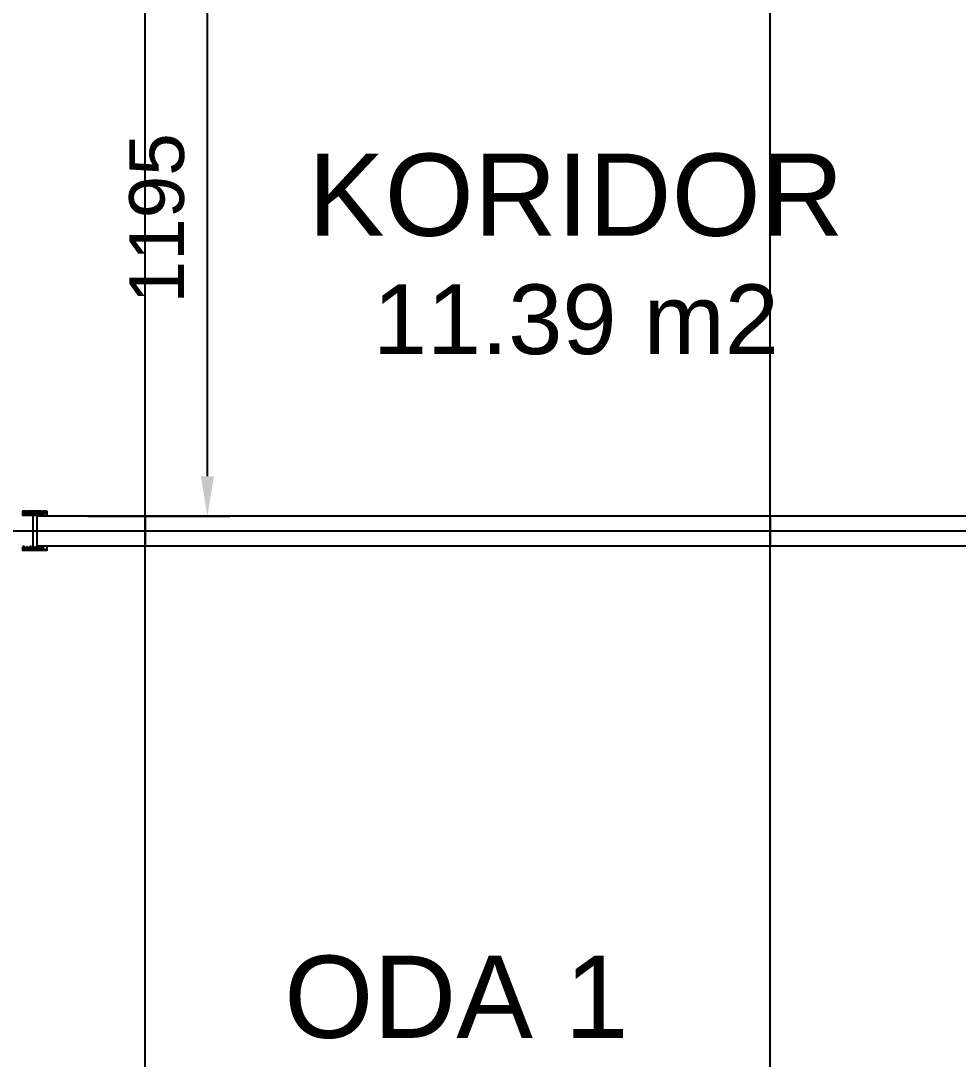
# Model space of a CAD drawing. Header units: millimetres. Extents: x -973 to 28250, y -35942 to 8545.
# Drawn here: x 6125 to 8008, y -11925 to -9841 of the extents above; entities that cross this region are included whole.
import ezdxf
from ezdxf.enums import TextEntityAlignment as Align

# ---------------------------------------------------------------- set-up
doc = ezdxf.new("R2010")
doc.units = ezdxf.units.MM
for name, color, linetype in [('R02_AKS', 8, 'Continuous'), ('R02_DUVAR', 7, 'Continuous'), ('R02_OLCU', 4, 'Continuous'), ('R02_YAZI', 7, 'Continuous')]:
    doc.layers.add(name, color=color, linetype=linetype)
doc.styles.get("Standard").update_dxf_attribs({"font": 'Arial.ttf'})
doc.dimstyles.new('ISO-25', dxfattribs={"dimtxt": 12, "dimasz": 3, "dimexe": 1.25, "dimexo": 0.625, "dimgap": 4, "dimtad": 1, "dimtxsty": 'Standard', "dimcen": 2.5, "dimadec": 0, "dimazin": 0, "dimtfac": 1, "dimtmove": 0, "dimatfit": 3, "dimfxl": 1, "dimarcsym": 0})

# ---------------------------------------------------------------- blocks, each defined once
blk = doc.blocks.new('R02_SRC_K01')
at = {"color": 133, "linetype": 'Continuous', "lineweight": 25, "true_color": 0x6ec1dd}
for p, q in [((54247.47, 7919.88), (54248.32, 7919.88)), ((54248.32, 7919.59), (54247.47, 7919.59)), ((54248.6, 7919.88), (54248.04, 7919.03)), ((54248.32, 7919.31), (54248.04, 7919.59)), ((54248.32, 7919.88), (54248.32, 7919.59)), ((54248.32, 7919.31), (54248.6, 7919.31)), ((54248.32, 7919.03), (54248.6, 7919.31)), ((54249.16, 7919.03), (54248.6, 7919.88)), ((54248.6, 7919.88), (54248.6, 7919.59)), ((54248.6, 7919.88), (54248.88, 7919.88)), ((54248.6, 7919.59), (54248.88, 7919.03)), ((54249.16, 7919.88), (54248.88, 7919.59)), ((54248.88, 7919.88), (54249.45, 7919.03)), ((54249.73, 7919.59), (54248.88, 7919.59)), ((54249.16, 7919.88), (54249.16, 7919.88)), ((54249.16, 7919.03), (54249.73, 7919.59)), ((54250.01, 7919.88), (54249.45, 7919.03)), ((54250.01, 7919.88), (54249.73, 7919.59)), ((54249.73, 7919.31), (54249.73, 7919.59)), ((54249.73, 7919.31), (54250.01, 7919.31)), ((54249.73, 7919.03), (54250.01, 7919.31)), ((54250.57, 7919.03), (54250.01, 7919.88)), ((54250.01, 7919.88), (54250.01, 7919.88)), ((54250.01, 7919.88), (54250.01, 7919.59)), ((54250.01, 7919.88), (54250.29, 7919.88)), ((54250.01, 7919.59), (54250.29, 7919.03)), ((54250.29, 7919.88), (54250.86, 7919.03)), ((54250.57, 7919.88), (54250.57, 7919.88)), ((54250.57, 7919.88), (54250.57, 7919.59)), ((54251.42, 7919.59), (54250.57, 7919.59)), ((54250.86, 7919.03), (54251.14, 7919.59)), ((54251.7, 7919.88), (54251.14, 7919.03)), ((54251.42, 7919.31), (54251.14, 7919.59)), ((54251.42, 7919.88), (54251.42, 7919.88)), ((54251.42, 7919.88), (54251.42, 7919.59)), ((54251.7, 7919.88), (54251.42, 7919.59)), ((54251.42, 7919.59), (54251.98, 7919.03)), ((54251.42, 7919.31), (54251.7, 7919.31)), ((54251.42, 7919.03), (54251.7, 7919.31)), ((54252.27, 7919.03), (54251.7, 7919.88)), ((54251.7, 7919.88), (54252.27, 7919.88)), ((54251.7, 7919.88), (54251.98, 7919.88)), ((54251.98, 7919.88), (54251.98, 7919.88)), ((54251.98, 7919.88), (54251.98, 7919.59)), ((54251.98, 7919.88), (54252.27, 7919.03)), ((54252.27, 7919.59), (54251.98, 7919.59)), ((54249.16, 7919.03), (54248.88, 7919.03)), ((54249.16, 7919.03), (54249.45, 7919.03)), ((54250.29, 7912.83), (54250.29, 7919.03)), ((54250.57, 7919.03), (54250.57, 7919.03)), ((54250.57, 7919.03), (54250.86, 7919.03)), ((54251.98, 7919.03), (54251.98, 7919.03)), ((54251.98, 7919.03), (54252.27, 7919.03)), ((54252.27, 7919.03), (54252.27, 7919.03)), ((54248.32, 7912.26), (54247.47, 7912.26)), ((54247.47, 7911.98), (54248.32, 7911.98)), ((54248.6, 7911.98), (54248.04, 7912.83)), ((54248.32, 7912.26), (54248.04, 7912.26)), ((54248.32, 7912.83), (54248.6, 7912.26)), ((54248.32, 7912.26), (54248.32, 7911.98)), ((54248.32, 7912.26), (54248.6, 7912.26)), ((54249.16, 7912.83), (54248.6, 7911.98)), ((54248.6, 7912.26), (54248.88, 7912.83)), ((54249.16, 7912.83), (54248.88, 7912.83)), ((54248.88, 7911.98), (54249.45, 7912.83)), ((54249.16, 7911.98), (54248.88, 7912.26)), ((54249.73, 7912.26), (54248.88, 7912.26)), ((54249.16, 7912.83), (54249.45, 7912.83)), ((54249.16, 7912.83), (54249.73, 7912.26)), ((54249.16, 7911.98), (54249.16, 7911.98)), ((54250.01, 7911.98), (54249.45, 7912.83)), ((54249.73, 7912.83), (54250.01, 7912.26)), ((54250.01, 7911.98), (54249.73, 7912.26)), ((54249.73, 7912.26), (54249.73, 7912.26)), ((54249.73, 7912.26), (54250.01, 7912.26)), ((54250.57, 7912.83), (54250.01, 7911.98)), ((54250.01, 7912.26), (54250.29, 7912.83)), ((54250.01, 7911.98), (54250.01, 7912.26)), ((54250.01, 7911.98), (54250.01, 7911.98)), ((54250.01, 7911.98), (54250.29, 7911.98)), ((54250.29, 7911.98), (54250.86, 7912.83)), ((54250.57, 7912.83), (54250.57, 7912.83)), ((54250.57, 7912.83), (54250.86, 7912.83)), ((54250.57, 7911.98), (54250.57, 7912.26)), ((54251.42, 7912.26), (54250.57, 7912.26)), ((54250.57, 7911.98), (54250.57, 7911.98)), ((54250.86, 7912.83), (54251.14, 7912.26)), ((54251.7, 7911.98), (54251.14, 7912.83)), ((54251.42, 7912.26), (54251.14, 7912.26)), ((54251.42, 7912.26), (54251.98, 7912.83)), ((54251.42, 7912.83), (54251.7, 7912.26)), ((54251.42, 7911.98), (54251.42, 7912.26)), ((54251.7, 7911.98), (54251.42, 7912.26)), ((54251.42, 7912.26), (54251.7, 7912.26)), ((54251.42, 7911.98), (54251.42, 7911.98)), ((54252.27, 7912.83), (54251.7, 7911.98)), ((54251.7, 7911.98), (54252.27, 7911.98)), ((54251.7, 7911.98), (54251.98, 7911.98)), ((54251.98, 7912.83), (54251.98, 7912.83)), ((54251.98, 7912.83), (54252.27, 7912.83)), ((54251.98, 7911.98), (54252.27, 7912.83)), ((54251.98, 7911.98), (54251.98, 7912.26)), ((54252.27, 7912.26), (54251.98, 7912.26)), ((54251.98, 7911.98), (54251.98, 7911.98)), ((54252.27, 7912.83), (54252.27, 7912.83))]:
    blk.add_line(p, q, dxfattribs=at)
for points in [[(54247.47, 7919.03), (54247.47, 7919.88), (54252.27, 7919.88), (54252.27, 7919.03)], [(54248.6, 7919.88), (54250.01, 7919.88), (54251.42, 7919.88)], [(54248.6, 7912.26), (54248.6, 7911.98), (54248.88, 7911.98)], [(54248.6, 7911.98), (54250.01, 7911.98), (54251.42, 7911.98)]]:
    blk.add_lwpolyline(points, dxfattribs=at)
blk.add_lwpolyline([(54247.47, 7912.83), (54252.27, 7912.83), (54252.27, 7911.98), (54247.47, 7911.98)], close=True, dxfattribs=at)
blk = doc.blocks.new('R02_CK_I02_H_N1_N1_P')
blk.add_lwpolyline([(1037.5, 0), (1255, 0), (1255, 60), (1037.5, 60)], close=True)
at = {"xscale": -10, "yscale": -10}
blk.add_blockref('R02_SRC_K01', (543532.1865, 79189.29523), dxfattribs=at)
blk = doc.blocks.new('R02_CK_I01_H_N1_N1_P')
blk.add_lwpolyline([(0, 0), (1255, 0), (1255, 60), (0, 60)], close=True)
blk = doc.blocks.new('*D311')
at = {"layer": 'Defpoints', "color": 0, "transparency": 16777216}
for p in [(6200, -9640), (6500, -9640), (6200, -10835)]:
    blk.add_point(p, dxfattribs=at)
at = {"layer": 'R02_OLCU', "color": 4, "lineweight": -2, "transparency": 16777216}
for p, q in [((6260, -9640), (6545, -9640)), ((6500, -10755), (6500, -9720)), ((6260, -10835), (6545, -10835))]:
    blk.add_line(p, q, dxfattribs=at)
at = {"layer": 'R02_OLCU', "color": 4, "transparency": 16777216}
for points in [[(6486.7, -9720), (6513.3, -9720), (6500, -9640)], [(6486.7, -10755), (6513.3, -10755), (6500, -10835)]]:
    blk.add_solid(points, dxfattribs=at)
at = {"layer": 'R02_OLCU', "color": 4, "transparency": 16777216, "insert": (6398.8, -10237.5), "char_height": 110, "attachment_point": 5, "rotation": 90}
blk.add_mtext('1195', dxfattribs=at)

msp = doc.modelspace()

# ---------------------------------------------------------------- linework, layer by layer
at = {"layer": 'R02_AKS'}
for p, q in [((6375, -13180), (6375, -6750)), ((7630, -13180), (7630, -6750)), ((-180, -10865), (12750, -10865))]:
    msp.add_line(p, q, dxfattribs=at)

# ---------------------------------------------------------------- block references
at = {"layer": 'R02_DUVAR'}
for name, p in [('R02_CK_I02_H_N1_N1_P', (5120, -10895)), ('R02_CK_I01_H_N1_N1_P', (6375, -10895)), ('R02_CK_I01_H_N1_N1_P', (7630, -10895))]:
    msp.add_blockref(name, p, dxfattribs=at)

# ---------------------------------------------------------------- texts
at = {"layer": 'R02_YAZI'}
for s, height, p in [('KORIDOR', 165, (7240, -10190)), ('11.39 m2', 140, (7240, -10440)), ('ODA 1', 165, (7000, -11800))]:
    msp.add_text(s, height=height, dxfattribs=at).set_placement(p, align=Align.MIDDLE_CENTER)

# ---------------------------------------------------------------- dimensions: what is measured, and where the dimension line sits
at = {"layer": 'R02_OLCU'}
dim = msp.add_linear_dim(base=(6500, -9640), p1=(6200, -10835), p2=(6200, -9640), angle=90, dimstyle='ISO-25', override={"dimtxt": 110, "dimasz": 80, "dimexe": 45, "dimexo": 60, "dimgap": 45, "dimdec": 1, "dimclrd": 4, "dimclre": 4, "dimclrt": 4, "dimtix": 1, "dimatfit": 1}, dxfattribs=at)
dim.commit()
dim.dimension.update_dxf_attribs({"geometry": '*D311', "text_midpoint": (6398.84, -10237.5)})

doc.saveas('drawing.dxf')
